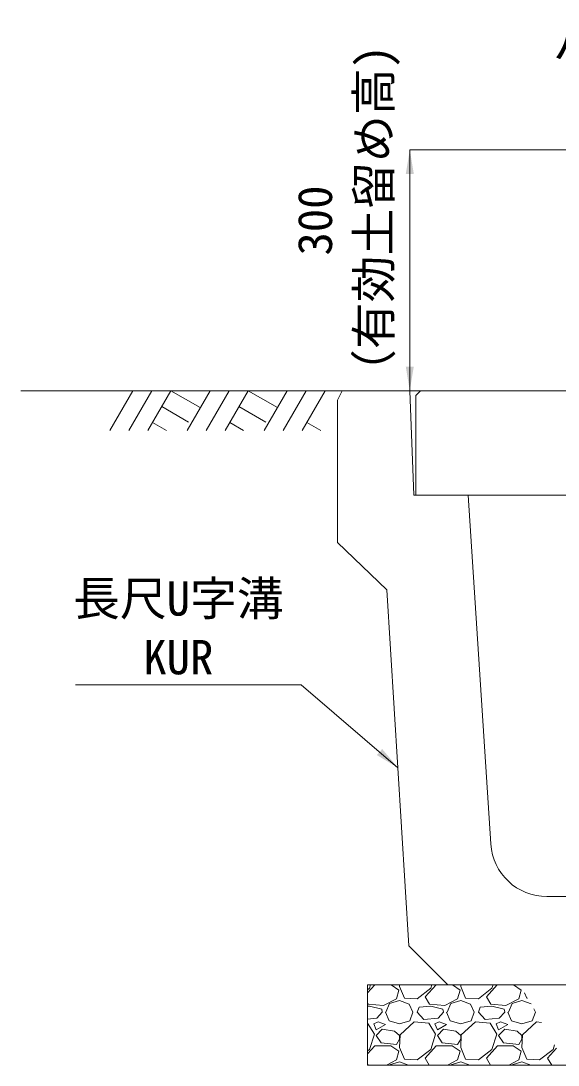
# Model space of a CAD drawing. Units: millimetres at full size, sheet at 1:40; details may follow other scales. Extents: x 206103 to 244503, y 883348 to 903496.
# Drawn here: x 228531 to 229200, y 884248 to 885549 of the extents above; entities that cross this region are included whole.
import ezdxf
from ezdxf.enums import TextEntityAlignment as Align

# ---------------------------------------------------------------- set-up
doc = ezdxf.new("R2010")
doc.units = ezdxf.units.MM
doc.header["$LTSCALE"] = 40
for name, color, linetype, lineweight in [('0_2', 7, 'Continuous', 20), ('基礎材', 7, 'Continuous', 15), ('寸法線', 7, 'Continuous', 13), ('引出線', 4, 'Continuous', 13), ('本体', 2, 'Continuous', 13), ('ﾊｯﾁﾝｸﾞ', 7, 'Continuous', 5)]:
    doc.layers.add(name, color=color, linetype=linetype, lineweight=lineweight)
doc.styles.add('ＭＳ ゴシック', font='')
doc.styles.get('ＭＳ ゴシック').set_extended_font_data('MS Gothic')

# ---------------------------------------------------------------- blocks, each defined once
blk = doc.blocks.new('filled_arrow')
at = {"color": 0, "linetype": 'Continuous', "lineweight": -2}
blk.add_solid([(7.5, 1.25), (0, 0), (7.5, -1.25)], dxfattribs=at)

msp = doc.modelspace()

# ---------------------------------------------------------------- linework, layer by layer
at = {"layer": '0_2'}
msp.add_line((228931.21, 885088.33), (228531.21, 885088.33), dxfattribs=at)
at = {"layer": '基礎材'}
for p, q in [((228962.71, 884348.33), (229810.09, 884348.33)), ((228962.71, 884348.33), (228962.71, 884248.33)), ((228962.71, 884248.33), (229810.09, 884248.33))]:
    msp.add_line(p, q, dxfattribs=at)
at = {"layer": '寸法線'}
for p, q in [((229015.21, 885088.33), (229015.21, 885388.33)), ((229585.21, 885388.33), (229015.21, 885388.33)), ((229580.21, 885088.33), (229015.21, 885088.33))]:
    msp.add_line(p, q, dxfattribs=at)
at = {"layer": '引出線'}
msp.add_lwpolyline([(229000.34, 884618.7), (228880.13, 884722.15), (228599.29, 884722.15)], dxfattribs=at)
at = {"layer": '本体'}
for p, q in [((228925.21, 885076.33), (228931.21, 885088.33)), ((228931.21, 885088.33), (229015.21, 885088.33)), ((229015.21, 885088.33), (229020.21, 884958.33)), ((228925.21, 885076.33), (228925.21, 884899.33)), ((229020.21, 884958.33), (229087.71, 884958.33)), ((229087.71, 884958.33), (229115.95, 884523.79)), ((228925.21, 884899.33), (228986.71, 884840.33)), ((228986.71, 884840.33), (229013.98, 884397.06)), ((229185.8, 884458.33), (229389.61, 884458.33)), ((229062.71, 884348.33), (229013.98, 884397.06)), ((229062.71, 884348.33), (229512.71, 884348.33))]:
    msp.add_line(p, q, dxfattribs=at)
at = {"layer": '本体', "lineweight": 20}
msp.add_lwpolyline([(229022.71, 884958.33), (229022.71, 885082.33), (229028.71, 885088.33), (229546.71, 885088.33), (229552.71, 885082.33), (229552.71, 884958.33)], close=True, dxfattribs=at)
at = {"layer": '本体'}
msp.add_arc((229185.8, 884528.33), 70, 183.71899, 270, dxfattribs=at)
at = {"layer": 'ﾊｯﾁﾝｸﾞ', "lineweight": 9}
for p, q in [((228670.65, 885088.33), (228642, 885038.71)), ((228694.27, 885088.33), (228665.62, 885038.71)), ((228717.89, 885088.33), (228689.24, 885038.71)), ((228717.89, 885088.33), (228754.46, 885067.22)), ((228766.65, 885088.33), (228738, 885038.71)), ((228790.27, 885088.33), (228761.62, 885038.71)), ((228813.89, 885088.33), (228785.24, 885038.71)), ((228813.89, 885088.33), (228850.46, 885067.22)), ((228862.65, 885088.33), (228834, 885038.71)), ((228886.27, 885088.33), (228857.62, 885038.71)), ((228909.89, 885088.33), (228881.24, 885038.71)), ((228706.47, 885068.55), (228739.88, 885049.26)), ((228802.47, 885068.55), (228835.88, 885049.26)), ((228695.05, 885048.76), (228712.46, 885038.71)), ((228791.05, 885048.76), (228808.46, 885038.71)), ((228887.05, 885048.76), (228904.46, 885038.71))]:
    msp.add_line(p, q, dxfattribs=at)
at = {"layer": 'ﾊｯﾁﾝｸﾞ'}
for p, q in [((228962.71, 884338.39), (228971.65, 884348.33)), ((228962.71, 884342.22), (228965.01, 884344)), ((228965.01, 884344), (228966.39, 884348.33)), ((228992.03, 884348.33), (229001.58, 884341.71)), ((229001.58, 884341.71), (228998.54, 884331.05)), ((229002.44, 884348.33), (229002.35, 884346.29)), ((229002.35, 884346.29), (229008.44, 884331.81)), ((229024.44, 884331.05), (229041.21, 884344)), ((229034.35, 884333.33), (229047.85, 884348.33)), ((229041.21, 884344), (229042.59, 884348.33)), ((229068.23, 884348.33), (229077.78, 884341.71)), ((229077.78, 884341.71), (229074.74, 884331.05)), ((229078.64, 884348.33), (229078.55, 884346.29)), ((229078.55, 884346.29), (229084.64, 884331.81)), ((229100.64, 884331.05), (229117.41, 884344)), ((229110.55, 884333.33), (229124.05, 884348.33)), ((229117.41, 884344), (229118.79, 884348.33)), ((229144.43, 884348.33), (229153.98, 884341.71)), ((229153.98, 884341.71), (229150.94, 884331.05)), ((228998.54, 884331.05), (228982.53, 884322.66)), ((228990.15, 884324.95), (229002.35, 884328.76)), ((229002.35, 884328.76), (229014.54, 884324.19)), ((229008.44, 884331.81), (229024.44, 884331.05)), ((229039.68, 884324.19), (229034.35, 884333.33)), ((229074.74, 884331.05), (229058.73, 884322.66)), ((229066.35, 884324.95), (229078.55, 884328.76)), ((229078.55, 884328.76), (229090.74, 884324.19)), ((229084.64, 884331.81), (229100.64, 884331.05)), ((229115.88, 884324.19), (229110.55, 884333.33)), ((229150.94, 884331.05), (229134.93, 884322.66)), ((229142.55, 884324.95), (229154.75, 884328.76)), ((229154.75, 884328.76), (229166.08, 884324.51)), ((229158.09, 884338.34), (229160.84, 884331.81)), ((229160.84, 884331.81), (229161.89, 884331.76)), ((228963.48, 884324.19), (228962.71, 884325.52)), ((228965.01, 884321.9), (228962.71, 884321.66)), ((228982.53, 884322.66), (228963.48, 884324.19)), ((228980.25, 884318.09), (228965.01, 884321.9)), ((228981.01, 884314.28), (228980.25, 884318.09)), ((228985.58, 884314.28), (228990.15, 884324.95)), ((229014.54, 884324.19), (229019.11, 884314.28)), ((229024.44, 884314.28), (229026.73, 884320.38)), ((229041.21, 884321.9), (229026.73, 884320.38)), ((229058.73, 884322.66), (229039.68, 884324.19)), ((229056.45, 884318.09), (229041.21, 884321.9)), ((229057.21, 884314.28), (229056.45, 884318.09)), ((229061.78, 884314.28), (229066.35, 884324.95)), ((229090.74, 884324.19), (229095.31, 884314.28)), ((229100.64, 884314.28), (229102.93, 884320.38)), ((229117.41, 884321.9), (229102.93, 884320.38)), ((229134.93, 884322.66), (229115.88, 884324.19)), ((229132.65, 884318.09), (229117.41, 884321.9)), ((229133.41, 884314.28), (229132.65, 884318.09)), ((229137.98, 884314.28), (229142.55, 884324.95)), ((229169.63, 884318.35), (229171.51, 884314.28)), ((228974.15, 884306.66), (228962.71, 884305.67)), ((228981.01, 884314.28), (228974.15, 884306.66)), ((228984.82, 884314.28), (228989.39, 884303.61)), ((228989.39, 884303.61), (229002.35, 884299.8)), ((229002.35, 884299.8), (229015.3, 884303.61)), ((229015.3, 884303.61), (229019.11, 884314.28)), ((229032.83, 884305.14), (229024.44, 884314.28)), ((229050.35, 884306.66), (229032.83, 884305.14)), ((229057.21, 884314.28), (229050.35, 884306.66)), ((229061.02, 884314.28), (229065.59, 884303.61)), ((229065.59, 884303.61), (229078.55, 884299.8)), ((229078.55, 884299.8), (229091.5, 884303.61)), ((229091.5, 884303.61), (229095.31, 884314.28)), ((229109.03, 884305.14), (229100.64, 884314.28)), ((229126.55, 884306.66), (229109.03, 884305.14)), ((229133.41, 884314.28), (229126.55, 884306.66)), ((229137.22, 884314.28), (229141.79, 884303.61)), ((229141.79, 884303.61), (229154.75, 884299.8)), ((229154.75, 884299.8), (229167.7, 884303.61)), ((229167.7, 884303.61), (229171.51, 884314.28)), ((228962.72, 884300.57), (228962.71, 884300.57)), ((228971.1, 884286.85), (228962.72, 884300.57)), ((228975.68, 884302.09), (228970.34, 884299.8)), ((228970.34, 884299.8), (228973.39, 884292.18)), ((228973.39, 884292.18), (228984.82, 884299.04)), ((228981.01, 884292.95), (228973.39, 884285.33)), ((228984.82, 884299.04), (228975.68, 884302.09)), ((228996.25, 884290.66), (228981.01, 884292.95)), ((229002.35, 884285.33), (228996.25, 884290.66)), ((229020.63, 884302.09), (229003.11, 884286.09)), ((229038.92, 884300.57), (229020.63, 884302.09)), ((229047.3, 884286.85), (229038.92, 884300.57)), ((229051.88, 884302.09), (229046.54, 884299.8)), ((229046.54, 884299.8), (229049.59, 884292.18)), ((229049.59, 884292.18), (229061.02, 884299.04)), ((229057.21, 884292.95), (229049.59, 884285.33)), ((229061.02, 884299.04), (229051.88, 884302.09)), ((229072.45, 884290.66), (229057.21, 884292.95)), ((229078.55, 884285.33), (229072.45, 884290.66)), ((229096.83, 884302.09), (229079.31, 884286.09)), ((229115.12, 884300.57), (229096.83, 884302.09)), ((229123.5, 884286.85), (229115.12, 884300.57)), ((229128.08, 884302.09), (229122.74, 884299.8)), ((229122.74, 884299.8), (229125.79, 884292.18)), ((229125.79, 884292.18), (229137.22, 884299.04)), ((229133.41, 884292.95), (229125.79, 884285.33)), ((229137.22, 884299.04), (229128.08, 884302.09)), ((229148.65, 884290.66), (229133.41, 884292.95)), ((229154.75, 884285.33), (229148.65, 884290.66)), ((229173.03, 884302.09), (229155.51, 884286.09)), ((229179.32, 884301.57), (229173.03, 884302.09)), ((228965.01, 884267.8), (228971.1, 884286.85)), ((228973.39, 884285.33), (228979.49, 884276.18)), ((228998.54, 884273.9), (229002.35, 884280.75)), ((229003.11, 884286.09), (229002.35, 884270.09)), ((229002.35, 884280.75), (229002.35, 884285.33)), ((229041.21, 884267.8), (229047.3, 884286.85)), ((229049.59, 884285.33), (229055.69, 884276.18)), ((229074.74, 884273.9), (229078.55, 884280.75)), ((229079.31, 884286.09), (229078.55, 884270.09)), ((229078.55, 884280.75), (229078.55, 884285.33)), ((229117.41, 884267.8), (229123.5, 884286.85)), ((229125.79, 884285.33), (229131.89, 884276.18)), ((229150.94, 884273.9), (229154.75, 884280.75)), ((229155.51, 884286.09), (229154.75, 884270.09)), ((229154.75, 884280.75), (229154.75, 884285.33)), ((228962.71, 884262.19), (228971.87, 884272.37)), ((228962.71, 884266.02), (228965.01, 884267.8)), ((228971.87, 884272.37), (228991.68, 884272.37)), ((228979.49, 884276.18), (228998.54, 884273.9)), ((228991.68, 884272.37), (229001.58, 884265.51)), ((229001.58, 884265.51), (228998.54, 884254.85)), ((229002.35, 884270.09), (229008.44, 884255.61)), ((229024.44, 884254.85), (229041.21, 884267.8)), ((229034.35, 884257.13), (229048.07, 884272.37)), ((229048.07, 884272.37), (229067.88, 884272.37)), ((229055.69, 884276.18), (229074.74, 884273.9)), ((229067.88, 884272.37), (229077.78, 884265.51)), ((229077.78, 884265.51), (229074.74, 884254.85)), ((229078.55, 884270.09), (229084.64, 884255.61)), ((229100.64, 884254.85), (229117.41, 884267.8)), ((229110.55, 884257.13), (229124.27, 884272.37)), ((229124.27, 884272.37), (229144.08, 884272.37)), ((229131.89, 884276.18), (229150.94, 884273.9)), ((229144.08, 884272.37), (229153.98, 884265.51)), ((229153.98, 884265.51), (229150.94, 884254.85)), ((229154.75, 884270.09), (229160.84, 884255.61)), ((229176.84, 884254.85), (229193.61, 884267.8)), ((229186.75, 884257.13), (229197.85, 884269.47)), ((229193.61, 884267.8), (229195.47, 884273.61)), ((228998.54, 884254.85), (228986.1, 884248.33)), ((228990.15, 884248.75), (229002.35, 884252.56)), ((229002.35, 884252.56), (229013.63, 884248.33)), ((229008.44, 884255.61), (229024.44, 884254.85)), ((229039.49, 884248.33), (229034.35, 884257.13)), ((229074.74, 884254.85), (229062.3, 884248.33)), ((229066.35, 884248.75), (229078.55, 884252.56)), ((229078.55, 884252.56), (229089.83, 884248.33)), ((229084.64, 884255.61), (229100.64, 884254.85)), ((229115.69, 884248.33), (229110.55, 884257.13)), ((229150.94, 884254.85), (229138.5, 884248.33)), ((229142.55, 884248.75), (229154.75, 884252.56)), ((229154.75, 884252.56), (229166.03, 884248.33)), ((229160.84, 884255.61), (229176.84, 884254.85)), ((229191.89, 884248.33), (229186.75, 884257.13)), ((228963.29, 884248.33), (228962.71, 884249.32)), ((228989.98, 884248.33), (228990.15, 884248.75)), ((229066.18, 884248.33), (229066.35, 884248.75)), ((229142.38, 884248.33), (229142.55, 884248.75))]:
    msp.add_line(p, q, dxfattribs=at)

# ---------------------------------------------------------------- block references
at = {"layer": '寸法線', "xscale": 4, "yscale": 4}
for p, rotation in [((229015.21, 885388.33), 270), ((229015.21, 885088.33), 90)]:
    msp.add_blockref('filled_arrow', p, dxfattribs=dict(at, rotation=rotation))
at = {"layer": '引出線', "xscale": 4, "yscale": 4, "rotation": 139.3}
msp.add_blockref('filled_arrow', (229000.34, 884618.7), dxfattribs=at)

# ---------------------------------------------------------------- texts
at = {"layer": '寸法線', "style": 'ＭＳ ゴシック'}
for s, p in [('（有効土留め高)', (229004.41, 885081.84)), ('300', (228931.28, 885256.67))]:
    msp.add_text(s, height=42.72, rotation=90, dxfattribs=at).set_placement(p, align=Align.BOTTOM_LEFT)
at = {"layer": '引出線', "style": 'ＭＳ ゴシック'}
msp.add_text('パネックス', height=42.72, dxfattribs=at).set_placement((229485, 885544.43), align=Align.TOP_RIGHT)
for s, p in [('長尺U字溝', (228596.09, 884795.39)), ('KUR', (228683.51, 884722.27))]:
    msp.add_text(s, height=42.72, dxfattribs=at).set_placement(p, align=Align.BOTTOM_LEFT)

doc.saveas('drawing.dxf')
